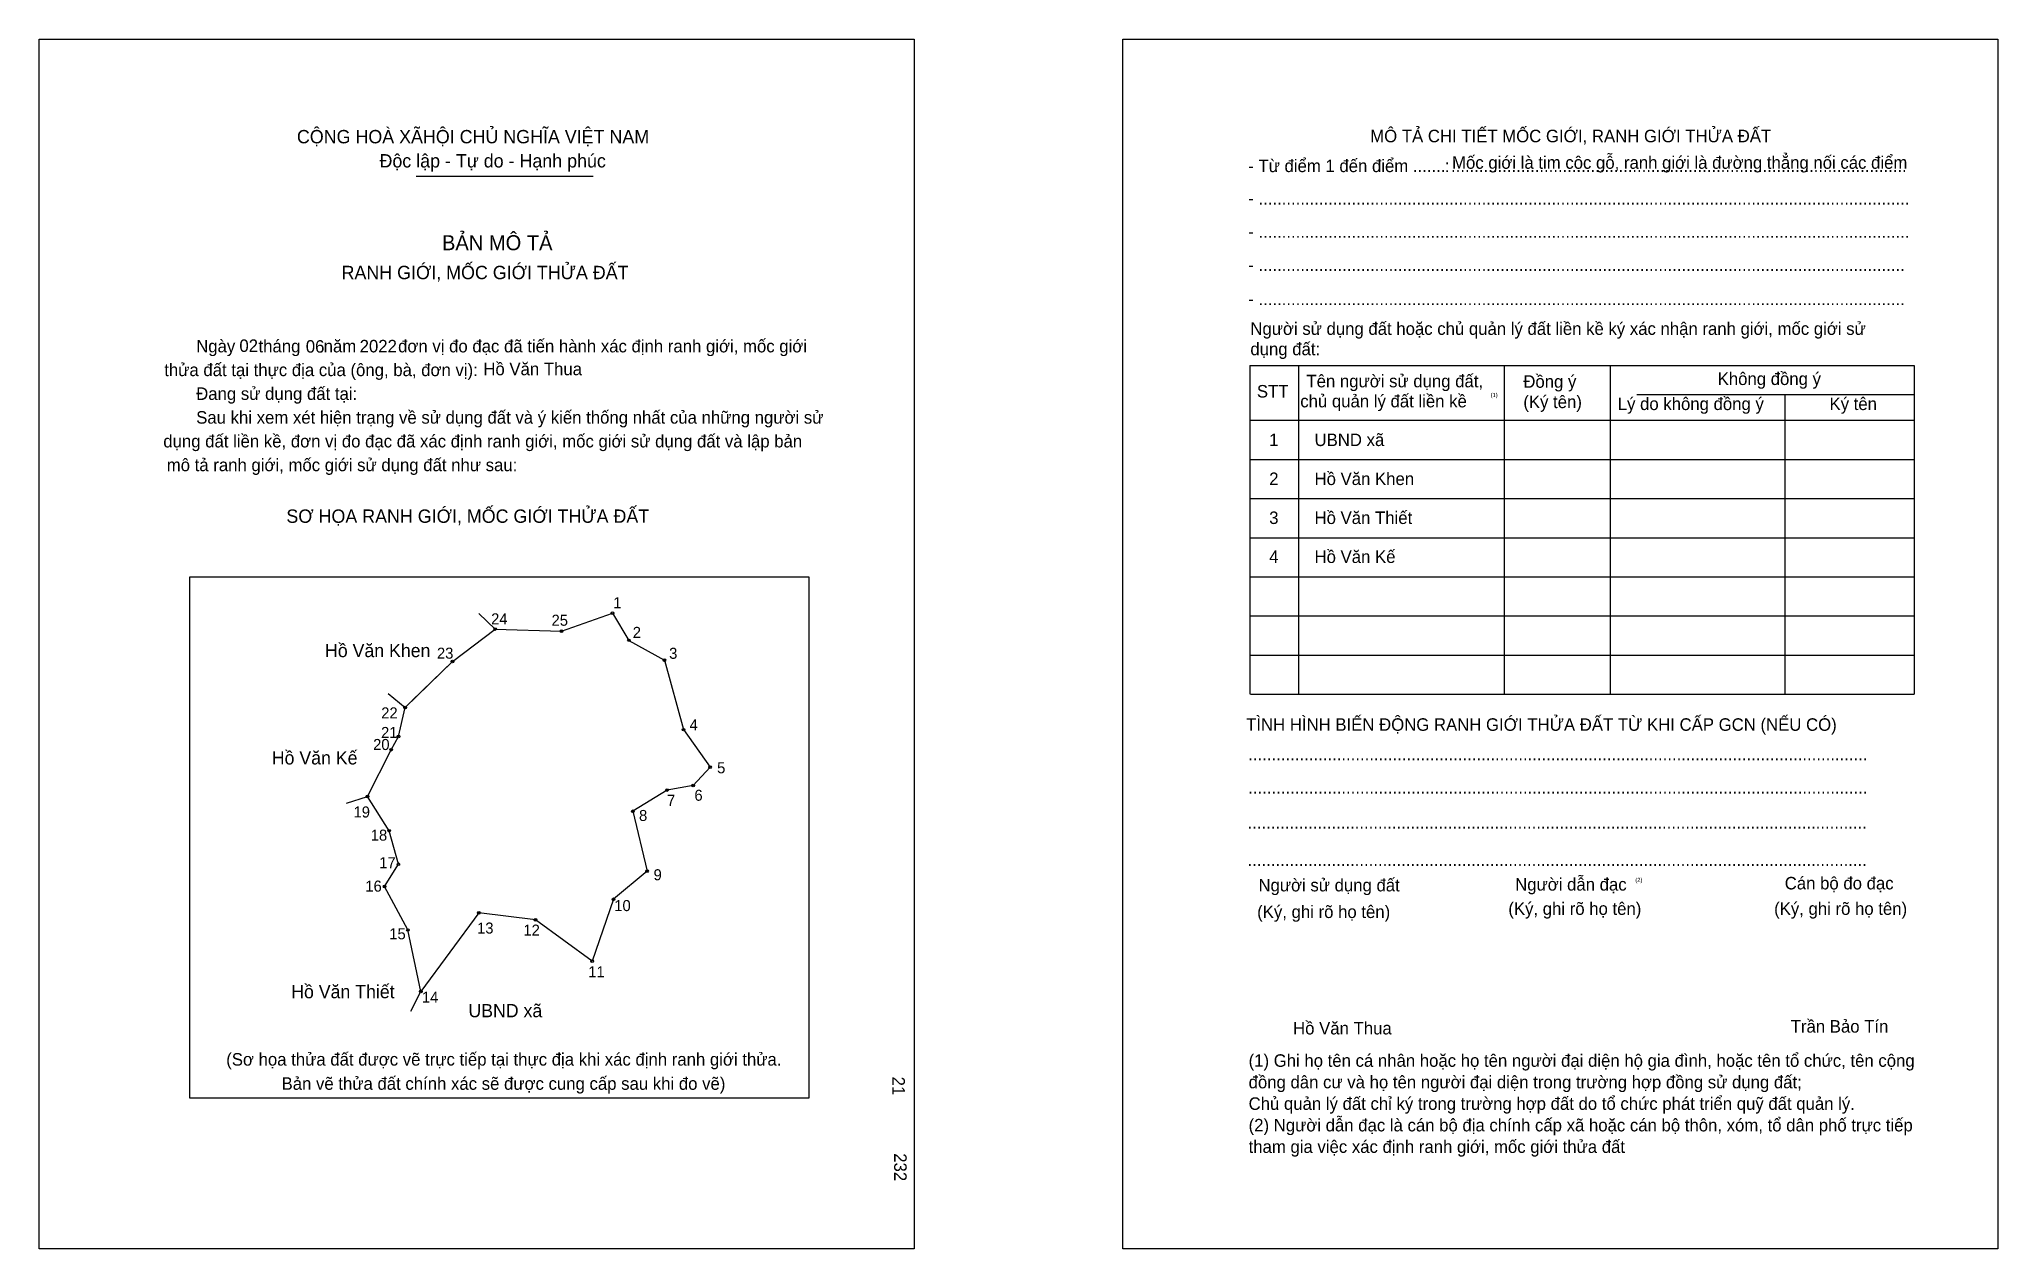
# Model space of a CAD drawing. Extents: x 547001 to 547982, y 1824298 to 1824904.
import ezdxf

# ---------------------------------------------------------------- set-up
doc = ezdxf.new("R2010")
doc.units = 0
for name, color, linetype in [('bmtKhungInTrang1', 7, 'Continuous'), ('bmtKhungInTrang2', 7, 'Continuous'), ('bmtNoiDung', 7, 'Continuous'), ('bmtTemplate', 7, 'Continuous'), ('CanhThua', 7, 'Continuous'), ('MocDinhThua', 7, 'Continuous'), ('RauThua', 7, 'Continuous'), ('SoHieuDinhThua', 7, 'Continuous'), ('TenChuLanCan', 7, 'Continuous')]:
    doc.layers.add(name, color=color, linetype=linetype)

msp = doc.modelspace()

# ---------------------------------------------------------------- linework, layer by layer
at = {"layer": 'bmtKhungInTrang1'}
msp.add_lwpolyline([(547001.35, 1824904.36), (547439.6, 1824904.36), (547439.6, 1824298.21), (547001.35, 1824298.21)], close=True, dxfattribs=at)
at = {"layer": 'bmtKhungInTrang2'}
msp.add_lwpolyline([(547544.11, 1824904.36), (547982.35, 1824904.36), (547982.35, 1824298.21), (547544.11, 1824298.21)], close=True, dxfattribs=at)
at = {"layer": 'bmtTemplate'}
for p, q in [((547190.21, 1824835.66), (547278.83, 1824835.66)), ((547632.02, 1824740.87), (547632.02, 1824576.08)), ((547735.12, 1824740.87), (547735.12, 1824576.08)), ((547788.15, 1824741.06), (547788.15, 1824576.08)), ((547940.39, 1824740.87), (547940.39, 1824576.08)), ((547801.61, 1824726.35), (547940.39, 1824726.35)), ((547607.99, 1824713.4), (547940.39, 1824713.4)), ((547607.99, 1824693.79), (547940.39, 1824693.79)), ((547607.99, 1824674.17), (547940.39, 1824674.17)), ((547607.99, 1824654.55), (547940.39, 1824654.55)), ((547607.99, 1824634.94), (547940.39, 1824634.94)), ((547607.99, 1824615.32), (547940.39, 1824615.32)), ((547607.99, 1824595.7), (547940.39, 1824595.7)), ((547607.99, 1824576.08), (547940.39, 1824576.08))]:
    msp.add_line(p, q, dxfattribs=at)
for points in [[(547607.78, 1824740.87), (547940.39, 1824740.87)], [(547607.78, 1824740.87), (547607.78, 1824576.08)], [(547875.7, 1824726.16), (547875.7, 1824576.08)]]:
    msp.add_lwpolyline(points, dxfattribs=at)
msp.add_lwpolyline([(547076.75, 1824373.7), (547076.75, 1824634.92), (547386.85, 1824634.92), (547386.85, 1824373.7)], close=True, dxfattribs=at)
at = {"layer": 'CanhThua'}
for p, q in [((547208.32, 1824592.5), (547229.67, 1824608.79)), ((547229.67, 1824608.79), (547262.98, 1824607.73)), ((547262.98, 1824607.73), (547288.48, 1824616.78)), ((547288.48, 1824616.78), (547296.75, 1824603.12)), ((547296.75, 1824603.12), (547314.49, 1824593.2)), ((547184.62, 1824569.42), (547208.32, 1824592.5)), ((547314.49, 1824593.2), (547324.05, 1824558.39)), ((547181.33, 1824554.97), (547184.62, 1824569.42)), ((547177.6, 1824548.32), (547181.33, 1824554.97)), ((547324.05, 1824558.39), (547337.37, 1824539.6)), ((547165.79, 1824524.9), (547177.6, 1824548.32)), ((547337.37, 1824539.6), (547328.86, 1824530.36)), ((547328.86, 1824530.36), (547315.82, 1824528.11)), ((547176.61, 1824507.74), (547165.79, 1824524.9)), ((547315.82, 1824528.11), (547298.66, 1824517.46)), ((547298.66, 1824517.46), (547305.8, 1824487.41)), ((547181.26, 1824490.91), (547176.61, 1824507.74)), ((547174.38, 1824479.79), (547181.26, 1824490.91)), ((547305.8, 1824487.41), (547288.96, 1824473.35)), ((547186.06, 1824457.98), (547174.38, 1824479.79)), ((547288.96, 1824473.35), (547278.3, 1824442.31)), ((547221.53, 1824466.58), (547192.46, 1824427.21)), ((547250.02, 1824463.05), (547221.53, 1824466.58)), ((547278.3, 1824442.31), (547250.02, 1824463.05)), ((547192.46, 1824427.21), (547186.06, 1824457.98))]:
    msp.add_line(p, q, dxfattribs=at)
at = {"layer": 'MocDinhThua'}
for centre in [(547229.67, 1824608.79), (547262.98, 1824607.73), (547288.48, 1824616.78), (547296.75, 1824603.12), (547208.32, 1824592.5), (547314.49, 1824593.2), (547184.62, 1824569.42), (547181.33, 1824554.97), (547324.05, 1824558.39), (547177.6, 1824548.32), (547337.37, 1824539.6), (547328.86, 1824530.36), (547165.79, 1824524.9), (547315.82, 1824528.11), (547298.66, 1824517.46), (547176.61, 1824507.74), (547181.26, 1824490.91), (547305.8, 1824487.41), (547174.38, 1824479.79), (547288.96, 1824473.35), (547221.53, 1824466.58), (547250.02, 1824463.05), (547186.06, 1824457.98), (547278.3, 1824442.31), (547192.46, 1824427.21)]:
    msp.add_circle(centre, 0.664, dxfattribs=at)
at = {"layer": 'RauThua'}
for p, q in [((547221.63, 1824616.57), (547229.67, 1824608.79)), ((547188.04, 1824572.76), (547208.32, 1824592.5)), ((547176.17, 1824576.48), (547184.62, 1824569.42)), ((547155.28, 1824521.6), (547165.79, 1824524.9)), ((547187.51, 1824417.36), (547192.46, 1824427.21))]:
    msp.add_line(p, q, dxfattribs=at)

# ---------------------------------------------------------------- texts
at = {"layer": 'bmtNoiDung'}
for s, height, p in [('02', 6.27, (547101.64, 1824747.62)), ('06', 6.27, (547134.89, 1824747.27)), ('2022', 6.27, (547161.87, 1824747.41)), ('Hồ Văn Thua', 6.2705, (547223.82, 1824735.96)), ('1', 6.27, (547617.42, 1824700.46)), ('UBND xã ', 6.27, (547640.12, 1824700.46)), ('2', 6.27, (547617.42, 1824680.94)), ('Hồ Văn Khen ', 6.2705, (547640.12, 1824680.94)), ('3', 6.27, (547617.42, 1824661.41)), ('Hồ Văn Thiết ', 6.2705, (547640.12, 1824661.41)), ('4', 6.27, (547617.42, 1824641.89)), ('Hồ Văn Kế ', 6.27, (547640.12, 1824641.89)), ('Hồ Văn Thua', 6.2705, (547629.37, 1824405.64))]:
    msp.add_text(s, height=height, dxfattribs=at).set_placement(p)
for s, p in [('21', (547428.69, 1824384.49)), ('232', (547429.58, 1824346.12))]:
    msp.add_text(s, height=6.271, rotation=270, dxfattribs=at).set_placement(p)
at = {"layer": 'bmtTemplate'}
for s, height, p in [('CỘNG HOÀ XÃHỘI CHỦ NGHĨA VIỆT NAM', 6.6885, (547130.45, 1824852.16)), ('MÔ TẢ CHI TIẾT MỐC GIỚI, RANH GIỚI THỬA ĐẤT', 6.2681, (547668.02, 1824852.69)), ('Độc lập - Tự do - Hạnh phúc', 6.6885, (547171.81, 1824840.06)), ('- Từ điểm 1 đến điểm .......', 6.2681, (547606.92, 1824837.74)), ('Mốc giới là tim cộc gỗ, ranh giới là đường thẳng nối các điểm', 6.2681, (547709.01, 1824839.4)), (':', 6.27, (547705.4, 1824837.74)), ('..................................................................................................', 6.2681, (547708.49, 1824837.74)), ('- ............................................................................................................................................', 6.26812, (547606.92, 1824821.5)), ('BẢN MÔ TẢ', 7.525, (547203.11, 1824798.6)), ('- ............................................................................................................................................', 6.26812, (547606.92, 1824804.82)), ('RANH GIỚI, MỐC GIỚI THỬA ĐẤT', 6.6885, (547152.81, 1824784.09)), ('- ...........................................................................................................................................', 6.26812, (547606.92, 1824788.15)), ('- ...........................................................................................................................................', 6.26812, (547606.92, 1824771.08)), ('Người sử dụng đất hoặc chủ quản lý đất liền kề ký xác nhận ranh giới, mốc giới sử', 6.2681, (547607.99, 1824756.17)), ('Ngày     tháng     năm         đơn vị đo đạc đã tiến hành xác định ranh giới, mốc giới ', 6.2705, (547079.99, 1824747.41)), ('dụng đất:', 6.268, (547607.99, 1824745.97)), ('thửa đất tại thực địa của (ông, bà, đơn vị):', 6.2705, (547064, 1824735.5)), ('Tên người sử dụng đất,', 6.2681, (547636.07, 1824729.89)), ('Đồng ý', 6.268, (547744.7, 1824729.69)), ('Không đồng ý', 6.2681, (547842.04, 1824731.06)), ('Đang sử dụng đất tại:', 6.2705, (547079.99, 1824723.59)), ('STT', 6.268, (547611.26, 1824724.79)), ('chủ quản lý đất liền kề', 6.2681, (547632.99, 1824719.86)), ('(1)', 2.09, (547728.33, 1824725.01)), ('(Ký tên)', 6.268, (547744.7, 1824719.49)), ('Sau khi xem xét hiện trạng về sử dụng đất và ý kiến thống nhất của những người sử ', 6.2705, (547079.99, 1824711.69)), ('Lý do không đồng ý', 6.2681, (547791.99, 1824718.51)), ('Ký tên', 6.268, (547898.06, 1824718.51)), ('dụng đất liền kề, đơn vị đo đạc đã xác định ranh giới, mốc giới sử dụng đất và lập bản', 6.2705, (547063.53, 1824699.78)), ('mô tả ranh giới, mốc giới sử dụng đất như sau:', 6.2705, (547065.26, 1824687.87)), ('SƠ HỌA RANH GIỚI, MỐC GIỚI THỬA ĐẤT', 6.6885, (547125.17, 1824662)), ('TÌNH HÌNH BIẾN ĐỘNG RANH GIỚI THỬA ĐẤT TỪ KHI CẤP GCN (NẾU CÓ)', 6.2681, (547605.87, 1824557.79)), ('.....................................................................................................................................', 6.27751, (547606.92, 1824543.04)), ('.....................................................................................................................................', 6.27751, (547606.92, 1824526.36)), ('.....................................................................................................................................', 6.27751, (547606.6, 1824508.71)), ('.....................................................................................................................................', 6.27751, (547606.6, 1824490.07)), ('Người sử dụng đất', 6.2681, (547612.04, 1824477.32)), ('Người dẫn đạc', 6.2681, (547740.6, 1824477.72)), ('(2)', 2.09, (547800.8, 1824482.04)), ('Cán bộ đo đạc', 6.2681, (547875.63, 1824478.31)), ('(Ký, ghi rõ họ tên)', 6.2681, (547737.19, 1824465.55)), ('(Ký, ghi rõ họ tên)', 6.2681, (547870.31, 1824465.55)), ('(Ký, ghi rõ họ tên)', 6.2681, (547611.4, 1824463.98)), ('Trần Bảo Tín', 6.2681, (547878.62, 1824406.56)), ('(Sơ họa thửa đất được vẽ trực tiếp tại thực địa khi xác định ranh giới thửa.', 6.2705, (547095.04, 1824390.03)), ('(1) Ghi họ tên cá nhân hoặc họ tên người đại diện hộ gia đình, hoặc tên tổ chức, tên cộng', 6.2681, (547607.11, 1824389.42)), ('Bản vẽ thửa đất chính xác sẽ được cung cấp sau khi đo vẽ)', 6.2705, (547122.76, 1824377.9)), ('đồng dân cư và họ tên người đại diện trong trường hợp đồng sử dụng đất;', 6.2681, (547607.11, 1824378.64)), ('Chủ quản lý đất chỉ ký trong trường hợp đất do tổ chức phát triển quỹ đất quản lý.', 6.2681, (547607.11, 1824367.85)), ('(2) Người dẫn đạc là cán bộ địa chính cấp xã hoặc cán bộ thôn, xóm, tổ dân phố trực tiếp', 6.2681, (547607.11, 1824357.06)), ('tham gia việc xác định ranh giới, mốc giới thửa đất', 6.2681, (547607.11, 1824346.27))]:
    msp.add_text(s, height=height, dxfattribs=at).set_placement(p)
at = {"layer": 'SoHieuDinhThua'}
for s, p in [('1', (547288.9, 1824619.22)), ('24', (547227.72, 1824611.12)), ('25', (547257.99, 1824610.43)), ('2', (547298.65, 1824604.34)), ('23', (547200.59, 1824593.92)), ('3', (547316.87, 1824593.85)), ('22', (547172.67, 1824564)), ('21', (547172.58, 1824554.19)), ('4', (547327.09, 1824557.99)), ('20', (547168.61, 1824548.16)), ('5', (547340.9, 1824536.49)), ('19', (547158.81, 1824514.35)), ('7', (547315.81, 1824520.18)), ('6', (547329.54, 1824522.74)), ('8', (547301.8, 1824512.59)), ('18', (547167.43, 1824502.74)), ('17', (547171.66, 1824488.93)), ('16', (547164.73, 1824477.2)), ('9', (547309.07, 1824482.9)), ('10', (547289.41, 1824467.45)), ('13', (547220.69, 1824456.19)), ('15', (547176.72, 1824453.32)), ('12', (547243.89, 1824455.15)), ('11', (547276.37, 1824434.27)), ('14', (547193.06, 1824421.55))]:
    msp.add_text(s, height=5.53, dxfattribs=at).set_placement(p)
at = {"layer": 'TenChuLanCan'}
for s, height, p in [('Hồ Văn Khen', 6.6362, (547144.53, 1824594.7)), ('Hồ Văn Kế', 6.636, (547117.87, 1824540.93)), ('Hồ Văn Thiết', 6.6362, (547127.59, 1824423.78)), ('UBND xã', 6.636, (547216.34, 1824414.25))]:
    msp.add_text(s, height=height, dxfattribs=at).set_placement(p)

doc.saveas('drawing.dxf')
